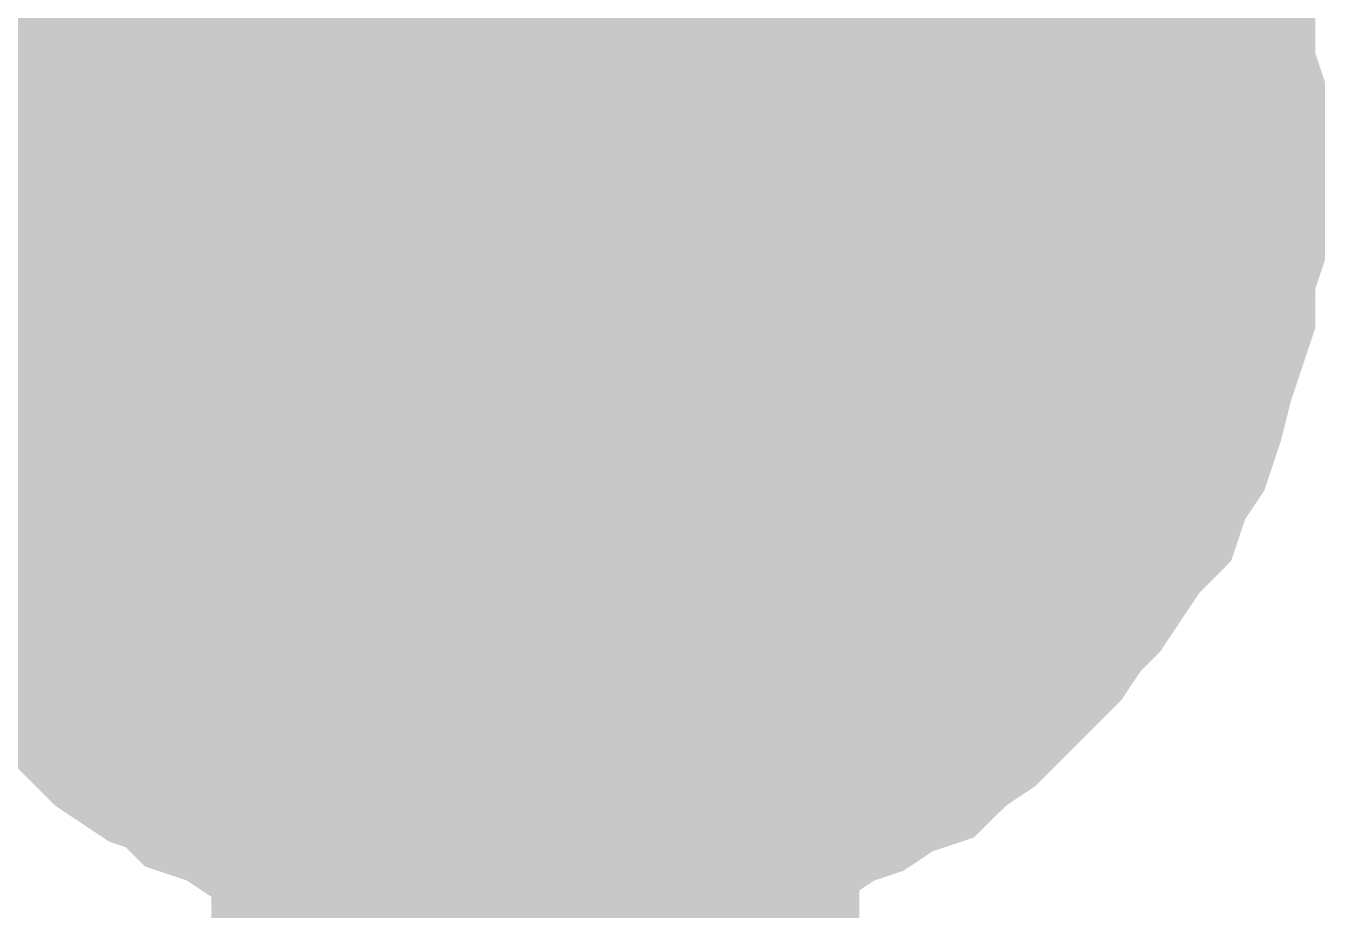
# Model space of a CAD drawing. Header units: inches. Extents: x 0 to 841, y 0 to 594.
# Drawn here: x 146.936 to 148.439, y 531.641 to 532.663 of the extents above; entities that cross this region are included whole.
import ezdxf

# ---------------------------------------------------------------- set-up
doc = ezdxf.new("R2010")
doc.units = ezdxf.units.IN
doc.layers.add('Sheet', color=255, linetype='Continuous')

msp = doc.modelspace()

# ---------------------------------------------------------------- linework, layer by layer
at = {"layer": 'Sheet'}
for points in [[(147.5253, 537.4927, 0.7493, 0.7493, 0), (147.5253, 532.4956, 0.7493, 0.7493, 0), (147.5253, 519.9971, 0.7493, 0.7493, 0)], [(146.7842, 532.6865, 0.2997, 0.2997, 0), (146.7955, 532.7202, 0.2997, 0.2997, 0), (146.8067, 532.7539, 0.2997, 0.2997, 0), (146.8179, 532.7875, 0.2997, 0.2997, 0), (146.8404, 532.8212, 0.2997, 0.2997, 0)], [(146.7842, 532.6865, 0.2997, 0.2997, 0), (146.7955, 532.7202, 0.2997, 0.2997, 0), (146.8067, 532.7539, 0.2997, 0.2997, 0), (146.8179, 532.7875, 0.2997, 0.2997, 0), (146.8404, 532.8212, 0.2997, 0.2997, 0)], [(147.0088, 532.4956, 0.2997, 0.2997, 0), (147.0088, 532.518, 0.2997, 0.2997, 0), (147.0088, 532.5517, 0.2997, 0.2997, 0), (147.02, 532.5742, 0.2997, 0.2997, 0), (147.02, 532.5966, 0.2997, 0.2997, 0), (147.02, 532.6191, 0.2997, 0.2997, 0), (147.0313, 532.6416, 0.2997, 0.2997, 0), (147.0425, 532.6753, 0.2997, 0.2997, 0), (147.0537, 532.6977, 0.2997, 0.2997, 0), (147.065, 532.7202, 0.2997, 0.2997, 0), (147.0762, 532.7426, 0.2997, 0.2997, 0), (147.0874, 532.7539, 0.2997, 0.2997, 0), (147.0986, 532.7763, 0.2997, 0.2997, 0), (147.1099, 532.7988, 0.2997, 0.2997, 0), (147.1323, 532.8212, 0.2997, 0.2997, 0)], [(147.0088, 532.4956, 0.2997, 0.2997, 0), (147.0088, 532.518, 0.2997, 0.2997, 0), (147.0088, 532.5517, 0.2997, 0.2997, 0), (147.02, 532.5742, 0.2997, 0.2997, 0), (147.02, 532.5966, 0.2997, 0.2997, 0), (147.02, 532.6191, 0.2997, 0.2997, 0), (147.0313, 532.6416, 0.2997, 0.2997, 0), (147.0425, 532.6753, 0.2997, 0.2997, 0), (147.0537, 532.6977, 0.2997, 0.2997, 0), (147.065, 532.7202, 0.2997, 0.2997, 0), (147.0762, 532.7426, 0.2997, 0.2997, 0), (147.0874, 532.7539, 0.2997, 0.2997, 0), (147.0986, 532.7763, 0.2997, 0.2997, 0), (147.1099, 532.7988, 0.2997, 0.2997, 0), (147.1323, 532.8212, 0.2997, 0.2997, 0)], [(147.9184, 532.8212, 0.2997, 0.2997, 0), (147.9296, 532.7988, 0.2997, 0.2997, 0), (147.9408, 532.7763, 0.2997, 0.2997, 0), (147.9633, 532.7539, 0.2997, 0.2997, 0), (147.9745, 532.7426, 0.2997, 0.2997, 0), (147.9857, 532.7202, 0.2997, 0.2997, 0), (147.9857, 532.6977, 0.2997, 0.2997, 0), (147.997, 532.6753, 0.2997, 0.2997, 0), (148.0082, 532.6416, 0.2997, 0.2997, 0), (148.0194, 532.6191, 0.2997, 0.2997, 0), (148.0194, 532.5966, 0.2997, 0.2997, 0), (148.0194, 532.5742, 0.2997, 0.2997, 0), (148.0306, 532.5517, 0.2997, 0.2997, 0), (148.0306, 532.518, 0.2997, 0.2997, 0), (148.0306, 532.4956, 0.2997, 0.2997, 0)], [(147.9184, 532.8212, 0.2997, 0.2997, 0), (147.9296, 532.7988, 0.2997, 0.2997, 0), (147.9408, 532.7763, 0.2997, 0.2997, 0), (147.9633, 532.7539, 0.2997, 0.2997, 0), (147.9745, 532.7426, 0.2997, 0.2997, 0), (147.9857, 532.7202, 0.2997, 0.2997, 0), (147.9857, 532.6977, 0.2997, 0.2997, 0), (147.997, 532.6753, 0.2997, 0.2997, 0), (148.0082, 532.6416, 0.2997, 0.2997, 0), (148.0194, 532.6191, 0.2997, 0.2997, 0), (148.0194, 532.5966, 0.2997, 0.2997, 0), (148.0194, 532.5742, 0.2997, 0.2997, 0), (148.0306, 532.5517, 0.2997, 0.2997, 0), (148.0306, 532.518, 0.2997, 0.2997, 0), (148.0306, 532.4956, 0.2997, 0.2997, 0)], [(148.2103, 532.8212, 0.2997, 0.2997, 0), (148.2328, 532.7875, 0.2997, 0.2997, 0), (148.244, 532.7539, 0.2997, 0.2997, 0), (148.2552, 532.7202, 0.2997, 0.2997, 0), (148.2664, 532.6865, 0.2997, 0.2997, 0), (148.2777, 532.6528, 0.2997, 0.2997, 0), (148.2777, 532.6079, 0.2997, 0.2997, 0), (148.2889, 532.5742, 0.2997, 0.2997, 0), (148.2889, 532.5293, 0.2997, 0.2997, 0), (148.2889, 532.4956, 0.2997, 0.2997, 0)], [(148.2103, 532.8212, 0.2997, 0.2997, 0), (148.2328, 532.7875, 0.2997, 0.2997, 0), (148.244, 532.7539, 0.2997, 0.2997, 0), (148.2552, 532.7202, 0.2997, 0.2997, 0), (148.2664, 532.6865, 0.2997, 0.2997, 0), (148.2777, 532.6528, 0.2997, 0.2997, 0), (148.2777, 532.6079, 0.2997, 0.2997, 0), (148.2889, 532.5742, 0.2997, 0.2997, 0), (148.2889, 532.5293, 0.2997, 0.2997, 0), (148.2889, 532.4956, 0.2997, 0.2997, 0)], [(145.0213, 532.4956, 0.7493, 0.7493, 0), (147.5253, 532.4956, 0.7493, 0.7493, 0)], [(147.0088, 532.4956, 0.0991, 0.0991, 0), (147.0088, 532.518, 0.0991, 0.0991, 0), (147.0088, 532.5517, 0.0991, 0.0991, 0), (147.02, 532.5742, 0.0991, 0.0991, 0), (147.02, 532.5966, 0.0991, 0.0991, 0), (147.02, 532.6191, 0.0991, 0.0991, 0), (147.0313, 532.6416, 0.0991, 0.0991, 0), (147.0425, 532.6753, 0.0991, 0.0991, 0), (147.0537, 532.6977, 0.0991, 0.0991, 0), (147.065, 532.7202, 0.0991, 0.0991, 0)], [(147.0088, 532.4956, 0.0991, 0.0991, 0), (147.0088, 532.518, 0.0991, 0.0991, 0), (147.0088, 532.5517, 0.0991, 0.0991, 0), (147.02, 532.5742, 0.0991, 0.0991, 0), (147.02, 532.5966, 0.0991, 0.0991, 0), (147.02, 532.6191, 0.0991, 0.0991, 0), (147.0313, 532.6416, 0.0991, 0.0991, 0), (147.0425, 532.6753, 0.0991, 0.0991, 0), (147.0537, 532.6977, 0.0991, 0.0991, 0), (147.065, 532.7202, 0.0991, 0.0991, 0)], [(147.9857, 532.7202, 0.0991, 0.0991, 0), (147.9857, 532.6977, 0.0991, 0.0991, 0), (147.997, 532.6753, 0.0991, 0.0991, 0), (148.0082, 532.6416, 0.0991, 0.0991, 0), (148.0194, 532.6191, 0.0991, 0.0991, 0), (148.0194, 532.5966, 0.0991, 0.0991, 0), (148.0194, 532.5742, 0.0991, 0.0991, 0), (148.0306, 532.5517, 0.0991, 0.0991, 0), (148.0306, 532.518, 0.0991, 0.0991, 0), (148.0306, 532.4956, 0.0991, 0.0991, 0)], [(147.9857, 532.7202, 0.0991, 0.0991, 0), (147.9857, 532.6977, 0.0991, 0.0991, 0), (147.997, 532.6753, 0.0991, 0.0991, 0), (148.0082, 532.6416, 0.0991, 0.0991, 0), (148.0194, 532.6191, 0.0991, 0.0991, 0), (148.0194, 532.5966, 0.0991, 0.0991, 0), (148.0194, 532.5742, 0.0991, 0.0991, 0), (148.0306, 532.5517, 0.0991, 0.0991, 0), (148.0306, 532.518, 0.0991, 0.0991, 0), (148.0306, 532.4956, 0.0991, 0.0991, 0)], [(148.2552, 532.7202, 0.0991, 0.0991, 0), (148.2664, 532.6865, 0.0991, 0.0991, 0), (148.2777, 532.6528, 0.0991, 0.0991, 0), (148.2777, 532.6079, 0.0991, 0.0991, 0), (148.2889, 532.5742, 0.0991, 0.0991, 0), (148.2889, 532.5293, 0.0991, 0.0991, 0), (148.2889, 532.4956, 0.0991, 0.0991, 0)], [(148.2552, 532.7202, 0.0991, 0.0991, 0), (148.2664, 532.6865, 0.0991, 0.0991, 0), (148.2777, 532.6528, 0.0991, 0.0991, 0), (148.2777, 532.6079, 0.0991, 0.0991, 0), (148.2889, 532.5742, 0.0991, 0.0991, 0), (148.2889, 532.5293, 0.0991, 0.0991, 0), (148.2889, 532.4956, 0.0991, 0.0991, 0)], [(147.5253, 531.9902, 0.2997, 0.2997, 0), (147.5029, 531.9902, 0.2997, 0.2997, 0), (147.4692, 531.9902, 0.2997, 0.2997, 0), (147.4467, 532.0015, 0.2997, 0.2997, 0), (147.4243, 532.0015, 0.2997, 0.2997, 0), (147.4018, 532.0015, 0.2997, 0.2997, 0), (147.3681, 532.0127, 0.2997, 0.2997, 0), (147.3457, 532.0239, 0.2997, 0.2997, 0), (147.3232, 532.0352, 0.2997, 0.2997, 0), (147.3008, 532.0352, 0.2997, 0.2997, 0), (147.2783, 532.0464, 0.2997, 0.2997, 0), (147.2558, 532.0576, 0.2997, 0.2997, 0), (147.2334, 532.0801, 0.2997, 0.2997, 0), (147.2222, 532.0913, 0.2997, 0.2997, 0), (147.1997, 532.1025, 0.2997, 0.2997, 0), (147.1772, 532.125, 0.2997, 0.2997, 0), (147.166, 532.1362, 0.2997, 0.2997, 0), (147.1436, 532.1587, 0.2997, 0.2997, 0), (147.1323, 532.1699, 0.2997, 0.2997, 0), (147.1099, 532.1924, 0.2997, 0.2997, 0), (147.0986, 532.2148, 0.2997, 0.2997, 0), (147.0874, 532.2373, 0.2997, 0.2997, 0), (147.0762, 532.2485, 0.2997, 0.2997, 0), (147.065, 532.271, 0.2997, 0.2997, 0), (147.0537, 532.2934, 0.2997, 0.2997, 0), (147.0425, 532.3159, 0.2997, 0.2997, 0), (147.0313, 532.3496, 0.2997, 0.2997, 0), (147.02, 532.3721, 0.2997, 0.2997, 0), (147.02, 532.3945, 0.2997, 0.2997, 0), (147.02, 532.417, 0.2997, 0.2997, 0), (147.0088, 532.4394, 0.2997, 0.2997, 0), (147.0088, 532.4731, 0.2997, 0.2997, 0), (147.0088, 532.4956, 0.2997, 0.2997, 0)], [(147.0088, 532.4956, 0.2997, 0.2997, 0), (147.0088, 532.4956, 0.2997, 0.2997, 0)], [(147.5253, 531.9902, 0.2997, 0.2997, 0), (147.5029, 531.9902, 0.2997, 0.2997, 0), (147.4692, 531.9902, 0.2997, 0.2997, 0), (147.4467, 532.0015, 0.2997, 0.2997, 0), (147.4243, 532.0015, 0.2997, 0.2997, 0), (147.4018, 532.0015, 0.2997, 0.2997, 0), (147.3681, 532.0127, 0.2997, 0.2997, 0), (147.3457, 532.0239, 0.2997, 0.2997, 0), (147.3232, 532.0352, 0.2997, 0.2997, 0), (147.3008, 532.0352, 0.2997, 0.2997, 0), (147.2783, 532.0464, 0.2997, 0.2997, 0), (147.2558, 532.0576, 0.2997, 0.2997, 0), (147.2334, 532.0801, 0.2997, 0.2997, 0), (147.2222, 532.0913, 0.2997, 0.2997, 0), (147.1997, 532.1025, 0.2997, 0.2997, 0), (147.1772, 532.125, 0.2997, 0.2997, 0), (147.166, 532.1362, 0.2997, 0.2997, 0), (147.1436, 532.1587, 0.2997, 0.2997, 0), (147.1323, 532.1699, 0.2997, 0.2997, 0), (147.1099, 532.1924, 0.2997, 0.2997, 0), (147.0986, 532.2148, 0.2997, 0.2997, 0), (147.0874, 532.2373, 0.2997, 0.2997, 0), (147.0762, 532.2485, 0.2997, 0.2997, 0), (147.065, 532.271, 0.2997, 0.2997, 0), (147.0537, 532.2934, 0.2997, 0.2997, 0), (147.0425, 532.3159, 0.2997, 0.2997, 0), (147.0313, 532.3496, 0.2997, 0.2997, 0), (147.02, 532.3721, 0.2997, 0.2997, 0), (147.02, 532.3945, 0.2997, 0.2997, 0), (147.02, 532.417, 0.2997, 0.2997, 0), (147.0088, 532.4394, 0.2997, 0.2997, 0), (147.0088, 532.4731, 0.2997, 0.2997, 0), (147.0088, 532.4956, 0.2997, 0.2997, 0)], [(147.0088, 532.4956, 0.2997, 0.2997, 0), (147.0088, 532.4956, 0.2997, 0.2997, 0)], [(148.2889, 532.4956, 0.2997, 0.2997, 0), (148.2889, 532.4507, 0.2997, 0.2997, 0), (148.2889, 532.417, 0.2997, 0.2997, 0), (148.2777, 532.3833, 0.2997, 0.2997, 0), (148.2777, 532.3384, 0.2997, 0.2997, 0), (148.2664, 532.3047, 0.2997, 0.2997, 0), (148.2552, 532.271, 0.2997, 0.2997, 0), (148.244, 532.2261, 0.2997, 0.2997, 0), (148.2328, 532.1924, 0.2997, 0.2997, 0), (148.2103, 532.1587, 0.2997, 0.2997, 0), (148.1991, 532.125, 0.2997, 0.2997, 0), (148.1766, 532.1025, 0.2997, 0.2997, 0), (148.1542, 532.0689, 0.2997, 0.2997, 0), (148.1317, 532.0352, 0.2997, 0.2997, 0), (148.1092, 532.0127, 0.2997, 0.2997, 0), (148.0868, 531.979, 0.2997, 0.2997, 0), (148.0643, 531.9566, 0.2997, 0.2997, 0), (148.0419, 531.9341, 0.2997, 0.2997, 0), (148.0082, 531.9004, 0.2997, 0.2997, 0), (147.9745, 531.8779, 0.2997, 0.2997, 0), (147.952, 531.8555, 0.2997, 0.2997, 0), (147.9184, 531.8443, 0.2997, 0.2997, 0), (147.8847, 531.8218, 0.2997, 0.2997, 0), (147.851, 531.8106, 0.2997, 0.2997, 0), (147.8173, 531.7881, 0.2997, 0.2997, 0), (147.7836, 531.7769, 0.2997, 0.2997, 0), (147.7499, 531.7657, 0.2997, 0.2997, 0), (147.7162, 531.7544, 0.2997, 0.2997, 0), (147.6825, 531.7432, 0.2997, 0.2997, 0), (147.6376, 531.7432, 0.2997, 0.2997, 0), (147.6039, 531.732, 0.2997, 0.2997, 0), (147.559, 531.732, 0.2997, 0.2997, 0), (147.5253, 531.732, 0.2997, 0.2997, 0)], [(148.2889, 532.4956, 0.2997, 0.2997, 0), (148.2889, 532.4507, 0.2997, 0.2997, 0), (148.2889, 532.417, 0.2997, 0.2997, 0), (148.2777, 532.3833, 0.2997, 0.2997, 0), (148.2777, 532.3384, 0.2997, 0.2997, 0), (148.2664, 532.3047, 0.2997, 0.2997, 0), (148.2552, 532.271, 0.2997, 0.2997, 0), (148.244, 532.2261, 0.2997, 0.2997, 0), (148.2328, 532.1924, 0.2997, 0.2997, 0), (148.2103, 532.1587, 0.2997, 0.2997, 0), (148.1991, 532.125, 0.2997, 0.2997, 0), (148.1766, 532.1025, 0.2997, 0.2997, 0), (148.1542, 532.0689, 0.2997, 0.2997, 0), (148.1317, 532.0352, 0.2997, 0.2997, 0), (148.1092, 532.0127, 0.2997, 0.2997, 0), (148.0868, 531.979, 0.2997, 0.2997, 0), (148.0643, 531.9566, 0.2997, 0.2997, 0), (148.0419, 531.9341, 0.2997, 0.2997, 0), (148.0082, 531.9004, 0.2997, 0.2997, 0), (147.9745, 531.8779, 0.2997, 0.2997, 0), (147.952, 531.8555, 0.2997, 0.2997, 0), (147.9184, 531.8443, 0.2997, 0.2997, 0), (147.8847, 531.8218, 0.2997, 0.2997, 0), (147.851, 531.8106, 0.2997, 0.2997, 0), (147.8173, 531.7881, 0.2997, 0.2997, 0), (147.7836, 531.7769, 0.2997, 0.2997, 0), (147.7499, 531.7657, 0.2997, 0.2997, 0), (147.7162, 531.7544, 0.2997, 0.2997, 0), (147.6825, 531.7432, 0.2997, 0.2997, 0), (147.6376, 531.7432, 0.2997, 0.2997, 0), (147.6039, 531.732, 0.2997, 0.2997, 0), (147.559, 531.732, 0.2997, 0.2997, 0), (147.5253, 531.732, 0.2997, 0.2997, 0)], [(148.0306, 532.4956, 0.2997, 0.2997, 0), (148.0306, 532.4731, 0.2997, 0.2997, 0), (148.0306, 532.4394, 0.2997, 0.2997, 0), (148.0194, 532.417, 0.2997, 0.2997, 0), (148.0194, 532.3945, 0.2997, 0.2997, 0), (148.0194, 532.3721, 0.2997, 0.2997, 0), (148.0082, 532.3496, 0.2997, 0.2997, 0), (147.997, 532.3159, 0.2997, 0.2997, 0), (147.9857, 532.2934, 0.2997, 0.2997, 0), (147.9857, 532.271, 0.2997, 0.2997, 0), (147.9745, 532.2485, 0.2997, 0.2997, 0), (147.9633, 532.2373, 0.2997, 0.2997, 0), (147.9408, 532.2148, 0.2997, 0.2997, 0), (147.9296, 532.1924, 0.2997, 0.2997, 0), (147.9184, 532.1699, 0.2997, 0.2997, 0), (147.8959, 532.1587, 0.2997, 0.2997, 0), (147.8847, 532.1362, 0.2997, 0.2997, 0), (147.8622, 532.125, 0.2997, 0.2997, 0), (147.851, 532.1025, 0.2997, 0.2997, 0), (147.8285, 532.0913, 0.2997, 0.2997, 0), (147.8061, 532.0801, 0.2997, 0.2997, 0), (147.7836, 532.0576, 0.2997, 0.2997, 0), (147.7724, 532.0464, 0.2997, 0.2997, 0), (147.7499, 532.0352, 0.2997, 0.2997, 0), (147.7275, 532.0352, 0.2997, 0.2997, 0), (147.705, 532.0239, 0.2997, 0.2997, 0), (147.6713, 532.0127, 0.2997, 0.2997, 0), (147.6489, 532.0015, 0.2997, 0.2997, 0), (147.6264, 532.0015, 0.2997, 0.2997, 0), (147.6039, 532.0015, 0.2997, 0.2997, 0), (147.5815, 531.9902, 0.2997, 0.2997, 0), (147.5478, 531.9902, 0.2997, 0.2997, 0), (147.5253, 531.9902, 0.2997, 0.2997, 0)], [(148.0306, 532.4956, 0.2997, 0.2997, 0), (148.0306, 532.4731, 0.2997, 0.2997, 0), (148.0306, 532.4394, 0.2997, 0.2997, 0), (148.0194, 532.417, 0.2997, 0.2997, 0), (148.0194, 532.3945, 0.2997, 0.2997, 0), (148.0194, 532.3721, 0.2997, 0.2997, 0), (148.0082, 532.3496, 0.2997, 0.2997, 0), (147.997, 532.3159, 0.2997, 0.2997, 0), (147.9857, 532.2934, 0.2997, 0.2997, 0), (147.9857, 532.271, 0.2997, 0.2997, 0), (147.9745, 532.2485, 0.2997, 0.2997, 0), (147.9633, 532.2373, 0.2997, 0.2997, 0), (147.9408, 532.2148, 0.2997, 0.2997, 0), (147.9296, 532.1924, 0.2997, 0.2997, 0), (147.9184, 532.1699, 0.2997, 0.2997, 0), (147.8959, 532.1587, 0.2997, 0.2997, 0), (147.8847, 532.1362, 0.2997, 0.2997, 0), (147.8622, 532.125, 0.2997, 0.2997, 0), (147.851, 532.1025, 0.2997, 0.2997, 0), (147.8285, 532.0913, 0.2997, 0.2997, 0), (147.8061, 532.0801, 0.2997, 0.2997, 0), (147.7836, 532.0576, 0.2997, 0.2997, 0), (147.7724, 532.0464, 0.2997, 0.2997, 0), (147.7499, 532.0352, 0.2997, 0.2997, 0), (147.7275, 532.0352, 0.2997, 0.2997, 0), (147.705, 532.0239, 0.2997, 0.2997, 0), (147.6713, 532.0127, 0.2997, 0.2997, 0), (147.6489, 532.0015, 0.2997, 0.2997, 0), (147.6264, 532.0015, 0.2997, 0.2997, 0), (147.6039, 532.0015, 0.2997, 0.2997, 0), (147.5815, 531.9902, 0.2997, 0.2997, 0), (147.5478, 531.9902, 0.2997, 0.2997, 0), (147.5253, 531.9902, 0.2997, 0.2997, 0)], [(148.0306, 532.4956, 0.2997, 0.2997, 0), (148.0306, 532.4956, 0.2997, 0.2997, 0), (148.0306, 532.4956, 0.2997, 0.2997, 0), (148.0306, 532.4956, 0.2997, 0.2997, 0), (148.0306, 532.4956, 0.2997, 0.2997, 0), (148.0306, 532.4956, 0.2997, 0.2997, 0), (148.0306, 532.4956, 0.2997, 0.2997, 0), (148.0306, 532.4956, 0.2997, 0.2997, 0), (148.0306, 532.4956, 0.2997, 0.2997, 0), (148.0306, 532.4956, 0.2997, 0.2997, 0), (148.0306, 532.4956, 0.2997, 0.2997, 0), (148.0306, 532.4956, 0.2997, 0.2997, 0), (148.0306, 532.4956, 0.2997, 0.2997, 0), (148.0306, 532.4956, 0.2997, 0.2997, 0), (148.0306, 532.4956, 0.2997, 0.2997, 0), (148.0306, 532.4956, 0.2997, 0.2997, 0), (148.0306, 532.4956, 0.2997, 0.2997, 0), (148.0306, 532.4956, 0.2997, 0.2997, 0), (148.0306, 532.4956, 0.2997, 0.2997, 0), (148.0306, 532.4956, 0.2997, 0.2997, 0), (148.0306, 532.4956, 0.2997, 0.2997, 0), (148.0306, 532.4956, 0.2997, 0.2997, 0), (148.0306, 532.4956, 0.2997, 0.2997, 0), (148.0306, 532.4956, 0.2997, 0.2997, 0), (148.0306, 532.4956, 0.2997, 0.2997, 0), (148.0306, 532.4956, 0.2997, 0.2997, 0), (148.0306, 532.4956, 0.2997, 0.2997, 0), (148.0306, 532.4956, 0.2997, 0.2997, 0), (148.0306, 532.4956, 0.2997, 0.2997, 0), (148.0306, 532.4956, 0.2997, 0.2997, 0), (148.0306, 532.4956, 0.2997, 0.2997, 0), (148.0306, 532.4956, 0.2997, 0.2997, 0), (148.0306, 532.4956, 0.2997, 0.2997, 0)], [(148.0306, 532.4956, 0.2997, 0.2997, 0), (148.0306, 532.4956, 0.2997, 0.2997, 0)], [(148.0306, 532.4956, 0.2997, 0.2997, 0), (148.0306, 532.4956, 0.2997, 0.2997, 0), (148.0306, 532.4956, 0.2997, 0.2997, 0), (148.0306, 532.4956, 0.2997, 0.2997, 0), (148.0306, 532.4956, 0.2997, 0.2997, 0), (148.0306, 532.4956, 0.2997, 0.2997, 0), (148.0306, 532.4956, 0.2997, 0.2997, 0), (148.0306, 532.4956, 0.2997, 0.2997, 0), (148.0306, 532.4956, 0.2997, 0.2997, 0), (148.0306, 532.4956, 0.2997, 0.2997, 0), (148.0306, 532.4956, 0.2997, 0.2997, 0), (148.0306, 532.4956, 0.2997, 0.2997, 0), (148.0306, 532.4956, 0.2997, 0.2997, 0), (148.0306, 532.4956, 0.2997, 0.2997, 0), (148.0306, 532.4956, 0.2997, 0.2997, 0), (148.0306, 532.4956, 0.2997, 0.2997, 0), (148.0306, 532.4956, 0.2997, 0.2997, 0), (148.0306, 532.4956, 0.2997, 0.2997, 0), (148.0306, 532.4956, 0.2997, 0.2997, 0), (148.0306, 532.4956, 0.2997, 0.2997, 0), (148.0306, 532.4956, 0.2997, 0.2997, 0), (148.0306, 532.4956, 0.2997, 0.2997, 0), (148.0306, 532.4956, 0.2997, 0.2997, 0), (148.0306, 532.4956, 0.2997, 0.2997, 0), (148.0306, 532.4956, 0.2997, 0.2997, 0), (148.0306, 532.4956, 0.2997, 0.2997, 0), (148.0306, 532.4956, 0.2997, 0.2997, 0), (148.0306, 532.4956, 0.2997, 0.2997, 0), (148.0306, 532.4956, 0.2997, 0.2997, 0), (148.0306, 532.4956, 0.2997, 0.2997, 0), (148.0306, 532.4956, 0.2997, 0.2997, 0), (148.0306, 532.4956, 0.2997, 0.2997, 0), (148.0306, 532.4956, 0.2997, 0.2997, 0)], [(148.0306, 532.4956, 0.2997, 0.2997, 0), (148.0306, 532.4956, 0.2997, 0.2997, 0)], [(148.2889, 532.4956, 0.2997, 0.2997, 0), (148.2889, 532.4956, 0.2997, 0.2997, 0), (148.2889, 532.4956, 0.2997, 0.2997, 0), (148.2889, 532.4956, 0.2997, 0.2997, 0), (148.2889, 532.4956, 0.2997, 0.2997, 0), (148.2889, 532.4956, 0.2997, 0.2997, 0), (148.2889, 532.4956, 0.2997, 0.2997, 0), (148.2889, 532.4956, 0.2997, 0.2997, 0), (148.2889, 532.4956, 0.2997, 0.2997, 0), (148.2889, 532.4956, 0.2997, 0.2997, 0), (148.2889, 532.4956, 0.2997, 0.2997, 0), (148.2889, 532.4956, 0.2997, 0.2997, 0), (148.2889, 532.4956, 0.2997, 0.2997, 0), (148.2889, 532.4956, 0.2997, 0.2997, 0), (148.2889, 532.4956, 0.2997, 0.2997, 0), (148.2889, 532.4956, 0.2997, 0.2997, 0), (148.2889, 532.4956, 0.2997, 0.2997, 0), (148.2889, 532.4956, 0.2997, 0.2997, 0), (148.2889, 532.4956, 0.2997, 0.2997, 0), (148.2889, 532.4956, 0.2997, 0.2997, 0), (148.2889, 532.4956, 0.2997, 0.2997, 0), (148.2889, 532.4956, 0.2997, 0.2997, 0), (148.2889, 532.4956, 0.2997, 0.2997, 0), (148.2889, 532.4956, 0.2997, 0.2997, 0), (148.2889, 532.4956, 0.2997, 0.2997, 0), (148.2889, 532.4956, 0.2997, 0.2997, 0), (148.2889, 532.4956, 0.2997, 0.2997, 0), (148.2889, 532.4956, 0.2997, 0.2997, 0), (148.2889, 532.4956, 0.2997, 0.2997, 0), (148.2889, 532.4956, 0.2997, 0.2997, 0), (148.2889, 532.4956, 0.2997, 0.2997, 0), (148.2889, 532.4956, 0.2997, 0.2997, 0), (148.2889, 532.4956, 0.2997, 0.2997, 0)], [(148.2889, 532.4956, 0.2997, 0.2997, 0), (148.2889, 532.4956, 0.2997, 0.2997, 0)], [(148.2889, 532.4956, 0.2997, 0.2997, 0), (148.2889, 532.4956, 0.2997, 0.2997, 0), (148.2889, 532.4956, 0.2997, 0.2997, 0), (148.2889, 532.4956, 0.2997, 0.2997, 0), (148.2889, 532.4956, 0.2997, 0.2997, 0), (148.2889, 532.4956, 0.2997, 0.2997, 0), (148.2889, 532.4956, 0.2997, 0.2997, 0), (148.2889, 532.4956, 0.2997, 0.2997, 0), (148.2889, 532.4956, 0.2997, 0.2997, 0), (148.2889, 532.4956, 0.2997, 0.2997, 0), (148.2889, 532.4956, 0.2997, 0.2997, 0), (148.2889, 532.4956, 0.2997, 0.2997, 0), (148.2889, 532.4956, 0.2997, 0.2997, 0), (148.2889, 532.4956, 0.2997, 0.2997, 0), (148.2889, 532.4956, 0.2997, 0.2997, 0), (148.2889, 532.4956, 0.2997, 0.2997, 0), (148.2889, 532.4956, 0.2997, 0.2997, 0), (148.2889, 532.4956, 0.2997, 0.2997, 0), (148.2889, 532.4956, 0.2997, 0.2997, 0), (148.2889, 532.4956, 0.2997, 0.2997, 0), (148.2889, 532.4956, 0.2997, 0.2997, 0), (148.2889, 532.4956, 0.2997, 0.2997, 0), (148.2889, 532.4956, 0.2997, 0.2997, 0), (148.2889, 532.4956, 0.2997, 0.2997, 0), (148.2889, 532.4956, 0.2997, 0.2997, 0), (148.2889, 532.4956, 0.2997, 0.2997, 0), (148.2889, 532.4956, 0.2997, 0.2997, 0), (148.2889, 532.4956, 0.2997, 0.2997, 0), (148.2889, 532.4956, 0.2997, 0.2997, 0), (148.2889, 532.4956, 0.2997, 0.2997, 0), (148.2889, 532.4956, 0.2997, 0.2997, 0), (148.2889, 532.4956, 0.2997, 0.2997, 0), (148.2889, 532.4956, 0.2997, 0.2997, 0)], [(148.2889, 532.4956, 0.2997, 0.2997, 0), (148.2889, 532.4956, 0.2997, 0.2997, 0)], [(147.5253, 531.9902, 0.0991, 0.0991, 0), (147.5029, 531.9902, 0.0991, 0.0991, 0), (147.4692, 531.9902, 0.0991, 0.0991, 0), (147.4467, 532.0015, 0.0991, 0.0991, 0), (147.4243, 532.0015, 0.0991, 0.0991, 0), (147.4018, 532.0015, 0.0991, 0.0991, 0), (147.3681, 532.0127, 0.0991, 0.0991, 0), (147.3457, 532.0239, 0.0991, 0.0991, 0), (147.3232, 532.0352, 0.0991, 0.0991, 0), (147.3008, 532.0352, 0.0991, 0.0991, 0), (147.2783, 532.0464, 0.0991, 0.0991, 0), (147.2558, 532.0576, 0.0991, 0.0991, 0), (147.2334, 532.0801, 0.0991, 0.0991, 0), (147.2222, 532.0913, 0.0991, 0.0991, 0), (147.1997, 532.1025, 0.0991, 0.0991, 0), (147.1772, 532.125, 0.0991, 0.0991, 0), (147.166, 532.1362, 0.0991, 0.0991, 0), (147.1436, 532.1587, 0.0991, 0.0991, 0), (147.1323, 532.1699, 0.0991, 0.0991, 0), (147.1099, 532.1924, 0.0991, 0.0991, 0), (147.0986, 532.2148, 0.0991, 0.0991, 0), (147.0874, 532.2373, 0.0991, 0.0991, 0), (147.0762, 532.2485, 0.0991, 0.0991, 0), (147.065, 532.271, 0.0991, 0.0991, 0), (147.0537, 532.2934, 0.0991, 0.0991, 0), (147.0425, 532.3159, 0.0991, 0.0991, 0), (147.0313, 532.3496, 0.0991, 0.0991, 0), (147.02, 532.3721, 0.0991, 0.0991, 0), (147.02, 532.3945, 0.0991, 0.0991, 0), (147.02, 532.417, 0.0991, 0.0991, 0), (147.0088, 532.4394, 0.0991, 0.0991, 0), (147.0088, 532.4731, 0.0991, 0.0991, 0), (147.0088, 532.4956, 0.0991, 0.0991, 0)], [(147.0088, 532.4956, 0.0991, 0.0991, 0), (147.0088, 532.4956, 0.0991, 0.0991, 0)], [(147.5253, 531.9902, 0.0991, 0.0991, 0), (147.5029, 531.9902, 0.0991, 0.0991, 0), (147.4692, 531.9902, 0.0991, 0.0991, 0), (147.4467, 532.0015, 0.0991, 0.0991, 0), (147.4243, 532.0015, 0.0991, 0.0991, 0), (147.4018, 532.0015, 0.0991, 0.0991, 0), (147.3681, 532.0127, 0.0991, 0.0991, 0), (147.3457, 532.0239, 0.0991, 0.0991, 0), (147.3232, 532.0352, 0.0991, 0.0991, 0), (147.3008, 532.0352, 0.0991, 0.0991, 0), (147.2783, 532.0464, 0.0991, 0.0991, 0), (147.2558, 532.0576, 0.0991, 0.0991, 0), (147.2334, 532.0801, 0.0991, 0.0991, 0), (147.2222, 532.0913, 0.0991, 0.0991, 0), (147.1997, 532.1025, 0.0991, 0.0991, 0), (147.1772, 532.125, 0.0991, 0.0991, 0), (147.166, 532.1362, 0.0991, 0.0991, 0), (147.1436, 532.1587, 0.0991, 0.0991, 0), (147.1323, 532.1699, 0.0991, 0.0991, 0), (147.1099, 532.1924, 0.0991, 0.0991, 0), (147.0986, 532.2148, 0.0991, 0.0991, 0), (147.0874, 532.2373, 0.0991, 0.0991, 0), (147.0762, 532.2485, 0.0991, 0.0991, 0), (147.065, 532.271, 0.0991, 0.0991, 0), (147.0537, 532.2934, 0.0991, 0.0991, 0), (147.0425, 532.3159, 0.0991, 0.0991, 0), (147.0313, 532.3496, 0.0991, 0.0991, 0), (147.02, 532.3721, 0.0991, 0.0991, 0), (147.02, 532.3945, 0.0991, 0.0991, 0), (147.02, 532.417, 0.0991, 0.0991, 0), (147.0088, 532.4394, 0.0991, 0.0991, 0), (147.0088, 532.4731, 0.0991, 0.0991, 0), (147.0088, 532.4956, 0.0991, 0.0991, 0)], [(147.0088, 532.4956, 0.0991, 0.0991, 0), (147.0088, 532.4956, 0.0991, 0.0991, 0)], [(148.2889, 532.4956, 0.0991, 0.0991, 0), (148.2889, 532.4507, 0.0991, 0.0991, 0), (148.2889, 532.417, 0.0991, 0.0991, 0), (148.2777, 532.3833, 0.0991, 0.0991, 0), (148.2777, 532.3384, 0.0991, 0.0991, 0), (148.2664, 532.3047, 0.0991, 0.0991, 0), (148.2552, 532.271, 0.0991, 0.0991, 0), (148.244, 532.2261, 0.0991, 0.0991, 0), (148.2328, 532.1924, 0.0991, 0.0991, 0), (148.2103, 532.1587, 0.0991, 0.0991, 0), (148.1991, 532.125, 0.0991, 0.0991, 0), (148.1766, 532.1025, 0.0991, 0.0991, 0), (148.1542, 532.0689, 0.0991, 0.0991, 0), (148.1317, 532.0352, 0.0991, 0.0991, 0), (148.1092, 532.0127, 0.0991, 0.0991, 0), (148.0868, 531.979, 0.0991, 0.0991, 0), (148.0643, 531.9566, 0.0991, 0.0991, 0), (148.0419, 531.9341, 0.0991, 0.0991, 0), (148.0082, 531.9004, 0.0991, 0.0991, 0), (147.9745, 531.8779, 0.0991, 0.0991, 0), (147.952, 531.8555, 0.0991, 0.0991, 0), (147.9184, 531.8443, 0.0991, 0.0991, 0), (147.8847, 531.8218, 0.0991, 0.0991, 0), (147.851, 531.8106, 0.0991, 0.0991, 0), (147.8173, 531.7881, 0.0991, 0.0991, 0), (147.7836, 531.7769, 0.0991, 0.0991, 0), (147.7499, 531.7657, 0.0991, 0.0991, 0), (147.7162, 531.7544, 0.0991, 0.0991, 0), (147.6825, 531.7432, 0.0991, 0.0991, 0), (147.6376, 531.7432, 0.0991, 0.0991, 0), (147.6039, 531.732, 0.0991, 0.0991, 0), (147.559, 531.732, 0.0991, 0.0991, 0), (147.5253, 531.732, 0.0991, 0.0991, 0)], [(148.2889, 532.4956, 0.0991, 0.0991, 0), (148.2889, 532.4507, 0.0991, 0.0991, 0), (148.2889, 532.417, 0.0991, 0.0991, 0), (148.2777, 532.3833, 0.0991, 0.0991, 0), (148.2777, 532.3384, 0.0991, 0.0991, 0), (148.2664, 532.3047, 0.0991, 0.0991, 0), (148.2552, 532.271, 0.0991, 0.0991, 0), (148.244, 532.2261, 0.0991, 0.0991, 0), (148.2328, 532.1924, 0.0991, 0.0991, 0), (148.2103, 532.1587, 0.0991, 0.0991, 0), (148.1991, 532.125, 0.0991, 0.0991, 0), (148.1766, 532.1025, 0.0991, 0.0991, 0), (148.1542, 532.0689, 0.0991, 0.0991, 0), (148.1317, 532.0352, 0.0991, 0.0991, 0), (148.1092, 532.0127, 0.0991, 0.0991, 0), (148.0868, 531.979, 0.0991, 0.0991, 0), (148.0643, 531.9566, 0.0991, 0.0991, 0), (148.0419, 531.9341, 0.0991, 0.0991, 0), (148.0082, 531.9004, 0.0991, 0.0991, 0), (147.9745, 531.8779, 0.0991, 0.0991, 0), (147.952, 531.8555, 0.0991, 0.0991, 0), (147.9184, 531.8443, 0.0991, 0.0991, 0), (147.8847, 531.8218, 0.0991, 0.0991, 0), (147.851, 531.8106, 0.0991, 0.0991, 0), (147.8173, 531.7881, 0.0991, 0.0991, 0), (147.7836, 531.7769, 0.0991, 0.0991, 0), (147.7499, 531.7657, 0.0991, 0.0991, 0), (147.7162, 531.7544, 0.0991, 0.0991, 0), (147.6825, 531.7432, 0.0991, 0.0991, 0), (147.6376, 531.7432, 0.0991, 0.0991, 0), (147.6039, 531.732, 0.0991, 0.0991, 0), (147.559, 531.732, 0.0991, 0.0991, 0), (147.5253, 531.732, 0.0991, 0.0991, 0)], [(148.0306, 532.4956, 0.0991, 0.0991, 0), (148.0306, 532.4731, 0.0991, 0.0991, 0), (148.0306, 532.4394, 0.0991, 0.0991, 0), (148.0194, 532.417, 0.0991, 0.0991, 0), (148.0194, 532.3945, 0.0991, 0.0991, 0), (148.0194, 532.3721, 0.0991, 0.0991, 0), (148.0082, 532.3496, 0.0991, 0.0991, 0), (147.997, 532.3159, 0.0991, 0.0991, 0), (147.9857, 532.2934, 0.0991, 0.0991, 0), (147.9857, 532.271, 0.0991, 0.0991, 0), (147.9745, 532.2485, 0.0991, 0.0991, 0), (147.9633, 532.2373, 0.0991, 0.0991, 0), (147.9408, 532.2148, 0.0991, 0.0991, 0), (147.9296, 532.1924, 0.0991, 0.0991, 0), (147.9184, 532.1699, 0.0991, 0.0991, 0), (147.8959, 532.1587, 0.0991, 0.0991, 0), (147.8847, 532.1362, 0.0991, 0.0991, 0), (147.8622, 532.125, 0.0991, 0.0991, 0), (147.851, 532.1025, 0.0991, 0.0991, 0), (147.8285, 532.0913, 0.0991, 0.0991, 0), (147.8061, 532.0801, 0.0991, 0.0991, 0), (147.7836, 532.0576, 0.0991, 0.0991, 0), (147.7724, 532.0464, 0.0991, 0.0991, 0), (147.7499, 532.0352, 0.0991, 0.0991, 0), (147.7275, 532.0352, 0.0991, 0.0991, 0), (147.705, 532.0239, 0.0991, 0.0991, 0), (147.6713, 532.0127, 0.0991, 0.0991, 0), (147.6489, 532.0015, 0.0991, 0.0991, 0), (147.6264, 532.0015, 0.0991, 0.0991, 0), (147.6039, 532.0015, 0.0991, 0.0991, 0), (147.5815, 531.9902, 0.0991, 0.0991, 0), (147.5478, 531.9902, 0.0991, 0.0991, 0), (147.5253, 531.9902, 0.0991, 0.0991, 0)], [(148.0306, 532.4956, 0.0991, 0.0991, 0), (148.0306, 532.4731, 0.0991, 0.0991, 0), (148.0306, 532.4394, 0.0991, 0.0991, 0), (148.0194, 532.417, 0.0991, 0.0991, 0), (148.0194, 532.3945, 0.0991, 0.0991, 0), (148.0194, 532.3721, 0.0991, 0.0991, 0), (148.0082, 532.3496, 0.0991, 0.0991, 0), (147.997, 532.3159, 0.0991, 0.0991, 0), (147.9857, 532.2934, 0.0991, 0.0991, 0), (147.9857, 532.271, 0.0991, 0.0991, 0), (147.9745, 532.2485, 0.0991, 0.0991, 0), (147.9633, 532.2373, 0.0991, 0.0991, 0), (147.9408, 532.2148, 0.0991, 0.0991, 0), (147.9296, 532.1924, 0.0991, 0.0991, 0), (147.9184, 532.1699, 0.0991, 0.0991, 0), (147.8959, 532.1587, 0.0991, 0.0991, 0), (147.8847, 532.1362, 0.0991, 0.0991, 0), (147.8622, 532.125, 0.0991, 0.0991, 0), (147.851, 532.1025, 0.0991, 0.0991, 0), (147.8285, 532.0913, 0.0991, 0.0991, 0), (147.8061, 532.0801, 0.0991, 0.0991, 0), (147.7836, 532.0576, 0.0991, 0.0991, 0), (147.7724, 532.0464, 0.0991, 0.0991, 0), (147.7499, 532.0352, 0.0991, 0.0991, 0), (147.7275, 532.0352, 0.0991, 0.0991, 0), (147.705, 532.0239, 0.0991, 0.0991, 0), (147.6713, 532.0127, 0.0991, 0.0991, 0), (147.6489, 532.0015, 0.0991, 0.0991, 0), (147.6264, 532.0015, 0.0991, 0.0991, 0), (147.6039, 532.0015, 0.0991, 0.0991, 0), (147.5815, 531.9902, 0.0991, 0.0991, 0), (147.5478, 531.9902, 0.0991, 0.0991, 0), (147.5253, 531.9902, 0.0991, 0.0991, 0)], [(148.0306, 532.4956, 0.0991, 0.0991, 0), (148.0306, 532.4956, 0.0991, 0.0991, 0), (148.0306, 532.4956, 0.0991, 0.0991, 0), (148.0306, 532.4956, 0.0991, 0.0991, 0), (148.0306, 532.4956, 0.0991, 0.0991, 0), (148.0306, 532.4956, 0.0991, 0.0991, 0), (148.0306, 532.4956, 0.0991, 0.0991, 0), (148.0306, 532.4956, 0.0991, 0.0991, 0), (148.0306, 532.4956, 0.0991, 0.0991, 0), (148.0306, 532.4956, 0.0991, 0.0991, 0), (148.0306, 532.4956, 0.0991, 0.0991, 0), (148.0306, 532.4956, 0.0991, 0.0991, 0), (148.0306, 532.4956, 0.0991, 0.0991, 0), (148.0306, 532.4956, 0.0991, 0.0991, 0), (148.0306, 532.4956, 0.0991, 0.0991, 0), (148.0306, 532.4956, 0.0991, 0.0991, 0), (148.0306, 532.4956, 0.0991, 0.0991, 0), (148.0306, 532.4956, 0.0991, 0.0991, 0), (148.0306, 532.4956, 0.0991, 0.0991, 0), (148.0306, 532.4956, 0.0991, 0.0991, 0), (148.0306, 532.4956, 0.0991, 0.0991, 0), (148.0306, 532.4956, 0.0991, 0.0991, 0), (148.0306, 532.4956, 0.0991, 0.0991, 0), (148.0306, 532.4956, 0.0991, 0.0991, 0), (148.0306, 532.4956, 0.0991, 0.0991, 0), (148.0306, 532.4956, 0.0991, 0.0991, 0), (148.0306, 532.4956, 0.0991, 0.0991, 0), (148.0306, 532.4956, 0.0991, 0.0991, 0), (148.0306, 532.4956, 0.0991, 0.0991, 0), (148.0306, 532.4956, 0.0991, 0.0991, 0), (148.0306, 532.4956, 0.0991, 0.0991, 0), (148.0306, 532.4956, 0.0991, 0.0991, 0), (148.0306, 532.4956, 0.0991, 0.0991, 0)], [(148.0306, 532.4956, 0.0991, 0.0991, 0), (148.0306, 532.4956, 0.0991, 0.0991, 0)], [(148.0306, 532.4956, 0.0991, 0.0991, 0), (148.0306, 532.4956, 0.0991, 0.0991, 0), (148.0306, 532.4956, 0.0991, 0.0991, 0), (148.0306, 532.4956, 0.0991, 0.0991, 0), (148.0306, 532.4956, 0.0991, 0.0991, 0), (148.0306, 532.4956, 0.0991, 0.0991, 0), (148.0306, 532.4956, 0.0991, 0.0991, 0), (148.0306, 532.4956, 0.0991, 0.0991, 0), (148.0306, 532.4956, 0.0991, 0.0991, 0), (148.0306, 532.4956, 0.0991, 0.0991, 0), (148.0306, 532.4956, 0.0991, 0.0991, 0), (148.0306, 532.4956, 0.0991, 0.0991, 0), (148.0306, 532.4956, 0.0991, 0.0991, 0), (148.0306, 532.4956, 0.0991, 0.0991, 0), (148.0306, 532.4956, 0.0991, 0.0991, 0), (148.0306, 532.4956, 0.0991, 0.0991, 0), (148.0306, 532.4956, 0.0991, 0.0991, 0), (148.0306, 532.4956, 0.0991, 0.0991, 0), (148.0306, 532.4956, 0.0991, 0.0991, 0), (148.0306, 532.4956, 0.0991, 0.0991, 0), (148.0306, 532.4956, 0.0991, 0.0991, 0), (148.0306, 532.4956, 0.0991, 0.0991, 0), (148.0306, 532.4956, 0.0991, 0.0991, 0), (148.0306, 532.4956, 0.0991, 0.0991, 0), (148.0306, 532.4956, 0.0991, 0.0991, 0), (148.0306, 532.4956, 0.0991, 0.0991, 0), (148.0306, 532.4956, 0.0991, 0.0991, 0), (148.0306, 532.4956, 0.0991, 0.0991, 0), (148.0306, 532.4956, 0.0991, 0.0991, 0), (148.0306, 532.4956, 0.0991, 0.0991, 0), (148.0306, 532.4956, 0.0991, 0.0991, 0), (148.0306, 532.4956, 0.0991, 0.0991, 0), (148.0306, 532.4956, 0.0991, 0.0991, 0)], [(148.0306, 532.4956, 0.0991, 0.0991, 0), (148.0306, 532.4956, 0.0991, 0.0991, 0)], [(148.2889, 532.4956, 0.0991, 0.0991, 0), (148.2889, 532.4956, 0.0991, 0.0991, 0), (148.2889, 532.4956, 0.0991, 0.0991, 0), (148.2889, 532.4956, 0.0991, 0.0991, 0), (148.2889, 532.4956, 0.0991, 0.0991, 0), (148.2889, 532.4956, 0.0991, 0.0991, 0), (148.2889, 532.4956, 0.0991, 0.0991, 0), (148.2889, 532.4956, 0.0991, 0.0991, 0), (148.2889, 532.4956, 0.0991, 0.0991, 0), (148.2889, 532.4956, 0.0991, 0.0991, 0), (148.2889, 532.4956, 0.0991, 0.0991, 0), (148.2889, 532.4956, 0.0991, 0.0991, 0), (148.2889, 532.4956, 0.0991, 0.0991, 0), (148.2889, 532.4956, 0.0991, 0.0991, 0), (148.2889, 532.4956, 0.0991, 0.0991, 0), (148.2889, 532.4956, 0.0991, 0.0991, 0), (148.2889, 532.4956, 0.0991, 0.0991, 0), (148.2889, 532.4956, 0.0991, 0.0991, 0), (148.2889, 532.4956, 0.0991, 0.0991, 0), (148.2889, 532.4956, 0.0991, 0.0991, 0), (148.2889, 532.4956, 0.0991, 0.0991, 0), (148.2889, 532.4956, 0.0991, 0.0991, 0), (148.2889, 532.4956, 0.0991, 0.0991, 0), (148.2889, 532.4956, 0.0991, 0.0991, 0), (148.2889, 532.4956, 0.0991, 0.0991, 0), (148.2889, 532.4956, 0.0991, 0.0991, 0), (148.2889, 532.4956, 0.0991, 0.0991, 0), (148.2889, 532.4956, 0.0991, 0.0991, 0), (148.2889, 532.4956, 0.0991, 0.0991, 0), (148.2889, 532.4956, 0.0991, 0.0991, 0), (148.2889, 532.4956, 0.0991, 0.0991, 0), (148.2889, 532.4956, 0.0991, 0.0991, 0), (148.2889, 532.4956, 0.0991, 0.0991, 0)], [(148.2889, 532.4956, 0.0991, 0.0991, 0), (148.2889, 532.4956, 0.0991, 0.0991, 0)], [(148.2889, 532.4956, 0.0991, 0.0991, 0), (148.2889, 532.4956, 0.0991, 0.0991, 0), (148.2889, 532.4956, 0.0991, 0.0991, 0), (148.2889, 532.4956, 0.0991, 0.0991, 0), (148.2889, 532.4956, 0.0991, 0.0991, 0), (148.2889, 532.4956, 0.0991, 0.0991, 0), (148.2889, 532.4956, 0.0991, 0.0991, 0), (148.2889, 532.4956, 0.0991, 0.0991, 0), (148.2889, 532.4956, 0.0991, 0.0991, 0), (148.2889, 532.4956, 0.0991, 0.0991, 0), (148.2889, 532.4956, 0.0991, 0.0991, 0), (148.2889, 532.4956, 0.0991, 0.0991, 0), (148.2889, 532.4956, 0.0991, 0.0991, 0), (148.2889, 532.4956, 0.0991, 0.0991, 0), (148.2889, 532.4956, 0.0991, 0.0991, 0), (148.2889, 532.4956, 0.0991, 0.0991, 0), (148.2889, 532.4956, 0.0991, 0.0991, 0), (148.2889, 532.4956, 0.0991, 0.0991, 0), (148.2889, 532.4956, 0.0991, 0.0991, 0), (148.2889, 532.4956, 0.0991, 0.0991, 0), (148.2889, 532.4956, 0.0991, 0.0991, 0), (148.2889, 532.4956, 0.0991, 0.0991, 0), (148.2889, 532.4956, 0.0991, 0.0991, 0), (148.2889, 532.4956, 0.0991, 0.0991, 0), (148.2889, 532.4956, 0.0991, 0.0991, 0), (148.2889, 532.4956, 0.0991, 0.0991, 0), (148.2889, 532.4956, 0.0991, 0.0991, 0), (148.2889, 532.4956, 0.0991, 0.0991, 0), (148.2889, 532.4956, 0.0991, 0.0991, 0), (148.2889, 532.4956, 0.0991, 0.0991, 0), (148.2889, 532.4956, 0.0991, 0.0991, 0), (148.2889, 532.4956, 0.0991, 0.0991, 0), (148.2889, 532.4956, 0.0991, 0.0991, 0)], [(148.2889, 532.4956, 0.0991, 0.0991, 0), (148.2889, 532.4956, 0.0991, 0.0991, 0)], [(147.5253, 531.732, 0.2997, 0.2997, 0), (147.4804, 531.732, 0.2997, 0.2997, 0), (147.4467, 531.732, 0.2997, 0.2997, 0), (147.4131, 531.7432, 0.2997, 0.2997, 0), (147.3681, 531.7432, 0.2997, 0.2997, 0), (147.3345, 531.7544, 0.2997, 0.2997, 0), (147.3008, 531.7657, 0.2997, 0.2997, 0), (147.2558, 531.7769, 0.2997, 0.2997, 0), (147.2222, 531.7881, 0.2997, 0.2997, 0), (147.1885, 531.8106, 0.2997, 0.2997, 0), (147.1548, 531.8218, 0.2997, 0.2997, 0), (147.1323, 531.8443, 0.2997, 0.2997, 0), (147.0986, 531.8555, 0.2997, 0.2997, 0), (147.065, 531.8779, 0.2997, 0.2997, 0), (147.0425, 531.9004, 0.2997, 0.2997, 0), (147.0088, 531.9341, 0.2997, 0.2997, 0), (146.9864, 531.9566, 0.2997, 0.2997, 0), (146.9639, 531.979, 0.2997, 0.2997, 0), (146.9302, 532.0127, 0.2997, 0.2997, 0), (146.9078, 532.0352, 0.2997, 0.2997, 0), (146.8853, 532.0689, 0.2997, 0.2997, 0), (146.8741, 532.1025, 0.2997, 0.2997, 0), (146.8516, 532.125, 0.2997, 0.2997, 0), (146.8404, 532.1587, 0.2997, 0.2997, 0), (146.8179, 532.1924, 0.2997, 0.2997, 0), (146.8067, 532.2261, 0.2997, 0.2997, 0), (146.7955, 532.271, 0.2997, 0.2997, 0), (146.7842, 532.3047, 0.2997, 0.2997, 0)], [(147.5253, 531.732, 0.2997, 0.2997, 0), (147.4804, 531.732, 0.2997, 0.2997, 0), (147.4467, 531.732, 0.2997, 0.2997, 0), (147.4131, 531.7432, 0.2997, 0.2997, 0), (147.3681, 531.7432, 0.2997, 0.2997, 0), (147.3345, 531.7544, 0.2997, 0.2997, 0), (147.3008, 531.7657, 0.2997, 0.2997, 0), (147.2558, 531.7769, 0.2997, 0.2997, 0), (147.2222, 531.7881, 0.2997, 0.2997, 0), (147.1885, 531.8106, 0.2997, 0.2997, 0), (147.1548, 531.8218, 0.2997, 0.2997, 0), (147.1323, 531.8443, 0.2997, 0.2997, 0), (147.0986, 531.8555, 0.2997, 0.2997, 0), (147.065, 531.8779, 0.2997, 0.2997, 0), (147.0425, 531.9004, 0.2997, 0.2997, 0), (147.0088, 531.9341, 0.2997, 0.2997, 0), (146.9864, 531.9566, 0.2997, 0.2997, 0), (146.9639, 531.979, 0.2997, 0.2997, 0), (146.9302, 532.0127, 0.2997, 0.2997, 0), (146.9078, 532.0352, 0.2997, 0.2997, 0), (146.8853, 532.0689, 0.2997, 0.2997, 0), (146.8741, 532.1025, 0.2997, 0.2997, 0), (146.8516, 532.125, 0.2997, 0.2997, 0), (146.8404, 532.1587, 0.2997, 0.2997, 0), (146.8179, 532.1924, 0.2997, 0.2997, 0), (146.8067, 532.2261, 0.2997, 0.2997, 0), (146.7955, 532.271, 0.2997, 0.2997, 0), (146.7842, 532.3047, 0.2997, 0.2997, 0)], [(147.5253, 531.732, 0.0991, 0.0991, 0), (147.4804, 531.732, 0.0991, 0.0991, 0), (147.4467, 531.732, 0.0991, 0.0991, 0), (147.4131, 531.7432, 0.0991, 0.0991, 0), (147.3681, 531.7432, 0.0991, 0.0991, 0), (147.3345, 531.7544, 0.0991, 0.0991, 0), (147.3008, 531.7657, 0.0991, 0.0991, 0), (147.2558, 531.7769, 0.0991, 0.0991, 0), (147.2222, 531.7881, 0.0991, 0.0991, 0), (147.1885, 531.8106, 0.0991, 0.0991, 0), (147.1548, 531.8218, 0.0991, 0.0991, 0), (147.1323, 531.8443, 0.0991, 0.0991, 0), (147.0986, 531.8555, 0.0991, 0.0991, 0), (147.065, 531.8779, 0.0991, 0.0991, 0), (147.0425, 531.9004, 0.0991, 0.0991, 0), (147.0088, 531.9341, 0.0991, 0.0991, 0), (146.9864, 531.9566, 0.0991, 0.0991, 0), (146.9639, 531.979, 0.0991, 0.0991, 0), (146.9302, 532.0127, 0.0991, 0.0991, 0), (146.9078, 532.0352, 0.0991, 0.0991, 0), (146.8853, 532.0689, 0.0991, 0.0991, 0)], [(147.5253, 531.732, 0.0991, 0.0991, 0), (147.4804, 531.732, 0.0991, 0.0991, 0), (147.4467, 531.732, 0.0991, 0.0991, 0), (147.4131, 531.7432, 0.0991, 0.0991, 0), (147.3681, 531.7432, 0.0991, 0.0991, 0), (147.3345, 531.7544, 0.0991, 0.0991, 0), (147.3008, 531.7657, 0.0991, 0.0991, 0), (147.2558, 531.7769, 0.0991, 0.0991, 0), (147.2222, 531.7881, 0.0991, 0.0991, 0), (147.1885, 531.8106, 0.0991, 0.0991, 0), (147.1548, 531.8218, 0.0991, 0.0991, 0), (147.1323, 531.8443, 0.0991, 0.0991, 0), (147.0986, 531.8555, 0.0991, 0.0991, 0), (147.065, 531.8779, 0.0991, 0.0991, 0), (147.0425, 531.9004, 0.0991, 0.0991, 0), (147.0088, 531.9341, 0.0991, 0.0991, 0), (146.9864, 531.9566, 0.0991, 0.0991, 0), (146.9639, 531.979, 0.0991, 0.0991, 0), (146.9302, 532.0127, 0.0991, 0.0991, 0), (146.9078, 532.0352, 0.0991, 0.0991, 0), (146.8853, 532.0689, 0.0991, 0.0991, 0)]]:
    msp.add_lwpolyline(points, format="xyseb", dxfattribs=at)
msp.add_lwpolyline([(147.2459, 532.5, 0.508, 0.508, 1), (147.7539, 532.5, 0.508, 0.508, 1)], format="xyseb", close=True, dxfattribs=at)

doc.saveas('drawing.dxf')
